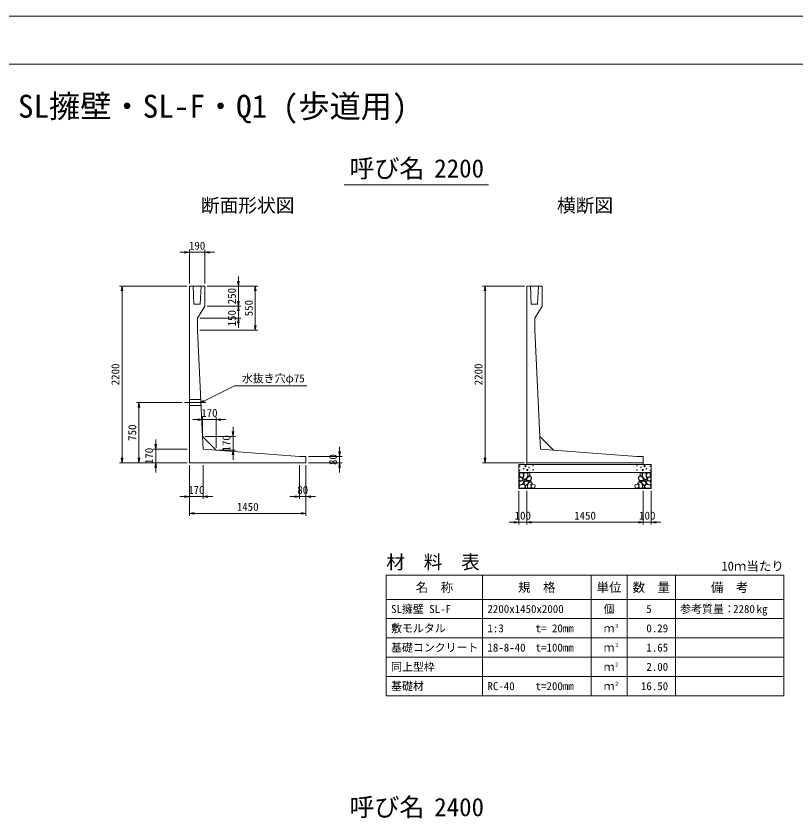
# Model space of a CAD drawing. Units: millimetres at full size, sheet at 1:40. Extents: x 0 to 25230, y 0 to 19861.
# Drawn here: x 10166 to 19876, y 7803 to 17820 of the extents above; entities that cross this region are included whole.
import ezdxf
from ezdxf.enums import TextEntityAlignment as Align

# ---------------------------------------------------------------- set-up
doc = ezdxf.new("R2010")
doc.units = ezdxf.units.MM
doc.header["$LTSCALE"] = 40
doc.linetypes.add('CHAIN', pattern=[18.5, 12, -1.5, 3.5, -1.5])
doc.linetypes.add('DASHED_SPACED', pattern=[12, 6, -6])
for name, color, linetype, lineweight in [('D-BMK', 2, 'CHAIN', 13), ('D-DCR-HCHn', 4, 'Continuous', 9), ('D-MTR-FRAM', 7, 'Continuous', 13), ('D-MTR-LINE', 7, 'Continuous', 13), ('D-STR-DIM', 7, 'Continuous', 13), ('D-STR-STRn', 1, 'Continuous', 13), ('D-STR-TXT', 7, 'Continuous', 13), ('D-TTL', 2, 'Continuous', 13), ('D-TTL-TXT', 7, 'Continuous', 13)]:
    doc.layers.add(name, color=color, linetype=linetype, lineweight=lineweight)
doc.layers.add('D-MTR', color=7, linetype='Continuous')
doc.layers.add('D-MTR-TXT', color=7, linetype='Continuous')
doc.styles.add('ＭＳ ゴシック', font='')
doc.styles.get('ＭＳ ゴシック').set_extended_font_data('MS Gothic')

# ---------------------------------------------------------------- blocks, each defined once
blk = doc.blocks.new('open_arrow')
at = {"color": 0, "linetype": 'Continuous', "lineweight": -2}
blk.add_lwpolyline([(7.5, 1.25), (0, 0), (7.5, -1.25)], dxfattribs=at)

msp = doc.modelspace()

# ---------------------------------------------------------------- linework, layer by layer
at = {"layer": 'D-BMK'}
msp.add_line((12527.57, 13010), (12265, 13010), dxfattribs=at)
at = {"layer": 'D-DCR-HCHn'}
for points in [[(16476.2, 12131.59), (16455.4, 12136.22), (16436.9, 12126.97), (16434.59, 12106.17), (16439.21, 12089.99), (16462.33, 12083.05), (16478.51, 12083.05), (16485.44, 12094.61), (16485.44, 12120.04)], [(16494.69, 12133.91), (16487.76, 12113.1), (16490.07, 12089.99), (16473.89, 12064.56), (16494.69, 12053), (16517.8, 12064.56), (16531.67, 12083.05), (16536.3, 12113.1), (16531.67, 12129.28), (16517.8, 12136.22)], [(16538.61, 12129.28), (16538.61, 12101.55), (16550.16, 12094.61), (16561.72, 12101.55), (16564.03, 12117.73), (16561.72, 12131.59), (16545.54, 12136.22)], [(17961.39, 12129.28), (17961.39, 12101.55), (17949.84, 12094.61), (17938.28, 12101.55), (17935.97, 12117.73), (17938.28, 12131.59), (17954.46, 12136.22)], [(18005.31, 12133.91), (18012.24, 12113.1), (18009.93, 12089.99), (18026.11, 12064.56), (18005.31, 12053), (17982.2, 12064.56), (17968.33, 12083.05), (17963.7, 12113.1), (17968.33, 12129.28), (17982.2, 12136.22)], [(18023.8, 12131.59), (18044.6, 12136.22), (18063.1, 12126.97), (18065.41, 12106.17), (18060.79, 12089.99), (18037.67, 12083.05), (18021.49, 12083.05), (18014.56, 12094.61), (18014.56, 12120.04)], [(16432.28, 12073.81), (16425.35, 12053), (16434.59, 12039.14), (16457.71, 12036.82), (16473.49, 12043.6), (16466.95, 12059.94), (16471.58, 12069.18), (16462.33, 12078.43), (16448.46, 12083.05)], [(16476.16, 11997.01), (16493.28, 12022.69), (16491.14, 12029.11), (16467.59, 12035.53), (16446.19, 12033.39), (16431.21, 12020.55), (16429.07, 12005.57), (16431.21, 11990.59), (16448.33, 11986.31)], [(16499.31, 12053), (16487.76, 12043.76), (16492.38, 12036.82), (16508.56, 12036.82), (16515.49, 12039.14), (16520.12, 12048.38), (16513.18, 12055.32)], [(16536.08, 11997.01), (16546.78, 12022.69), (16538.22, 12033.39), (16512.54, 12033.39), (16501.84, 12029.11), (16491.14, 12014.13), (16491.14, 12001.29), (16501.84, 11984.17), (16514.68, 11982.03)], [(16533.98, 12078.43), (16522.43, 12050.69), (16531.67, 12039.14), (16559.41, 12039.14), (16570.97, 12043.76), (16582.53, 12059.94), (16582.53, 12073.81), (16570.97, 12092.3), (16557.1, 12094.61)], [(16568.19, 12020.55), (16578.89, 12029.11), (16574.61, 12035.53), (16559.62, 12035.53), (16553.2, 12033.39), (16548.92, 12024.83), (16555.34, 12018.41)], [(17966.02, 12078.43), (17977.57, 12050.69), (17968.33, 12039.14), (17940.59, 12039.14), (17929.03, 12043.76), (17917.47, 12059.94), (17917.47, 12073.81), (17929.03, 12092.3), (17942.9, 12094.61)], [(17931.81, 12020.55), (17921.11, 12029.11), (17925.39, 12035.53), (17940.38, 12035.53), (17946.8, 12033.39), (17951.08, 12024.83), (17944.66, 12018.41)], [(17963.92, 11997.01), (17953.22, 12022.69), (17961.78, 12033.39), (17987.46, 12033.39), (17998.16, 12029.11), (18008.86, 12014.13), (18008.86, 12001.29), (17998.16, 11984.17), (17985.32, 11982.03)], [(18000.69, 12053), (18012.24, 12043.76), (18007.62, 12036.82), (17991.44, 12036.82), (17984.51, 12039.14), (17979.88, 12048.38), (17986.82, 12055.32)], [(18023.84, 11997.01), (18006.72, 12022.69), (18008.86, 12029.11), (18032.41, 12035.53), (18053.81, 12033.39), (18068.79, 12020.55), (18070.93, 12005.57), (18068.79, 11990.59), (18051.67, 11986.31)], [(18067.72, 12073.81), (18074.65, 12053), (18065.41, 12039.14), (18042.29, 12036.82), (18026.51, 12043.6), (18033.05, 12059.94), (18028.42, 12069.18), (18037.67, 12078.43), (18051.54, 12083.05)], [(16484.72, 11943.5), (16499.7, 11949.92), (16503.98, 11971.33), (16495.42, 11986.31), (16480.44, 11990.59), (16461.17, 11988.45), (16439.77, 11979.89), (16429.07, 11967.05), (16429.07, 11952.06), (16435.49, 11943.5), (16461.17, 11945.64)], [(16531.8, 11949.92), (16531.8, 11975.61), (16521.1, 11982.03), (16510.4, 11975.61), (16508.26, 11960.62), (16510.4, 11947.78), (16525.38, 11943.5)], [(16572.47, 11945.64), (16578.89, 11964.91), (16576.75, 11986.31), (16591.73, 12009.85), (16572.47, 12020.55), (16551.06, 12009.85), (16538.22, 11992.73), (16533.94, 11964.91), (16538.22, 11949.92), (16551.06, 11943.5)], [(16589.59, 11947.78), (16608.85, 11943.5), (16625.97, 11952.06), (16628.11, 11971.33), (16623.83, 11986.31), (16602.43, 11992.73), (16587.45, 11992.73), (16581.03, 11982.03), (16581.03, 11958.48)], [(17910.41, 11947.78), (17891.15, 11943.5), (17874.03, 11952.06), (17871.89, 11971.33), (17876.17, 11986.31), (17897.57, 11992.73), (17912.55, 11992.73), (17918.97, 11982.03), (17918.97, 11958.48)], [(17927.53, 11945.64), (17921.11, 11964.91), (17923.25, 11986.31), (17908.27, 12009.85), (17927.53, 12020.55), (17948.94, 12009.85), (17961.78, 11992.73), (17966.06, 11964.91), (17961.78, 11949.92), (17948.94, 11943.5)], [(17968.2, 11949.92), (17968.2, 11975.61), (17978.9, 11982.03), (17989.6, 11975.61), (17991.74, 11960.62), (17989.6, 11947.78), (17974.62, 11943.5)], [(18015.28, 11943.5), (18000.3, 11949.92), (17996.02, 11971.33), (18004.58, 11986.31), (18019.56, 11990.59), (18038.83, 11988.45), (18060.23, 11979.89), (18070.93, 11967.05), (18070.93, 11952.06), (18064.51, 11943.5), (18038.83, 11945.64)]]:
    msp.add_lwpolyline(points, close=True, dxfattribs=at)
for centre, radius in [((16508.34, 12217.43), 7.5), ((16603.13, 12223.48), 3), ((17896.87, 12223.48), 3), ((17991.66, 12217.43), 7.5), ((16435.73, 12217.43), 3), ((16436.87, 12163.92), 3), ((16487.29, 12185.76), 3), ((16531.66, 12169.97), 7.5), ((16552.71, 12201.64), 3), ((16604.27, 12169.97), 3), ((17895.73, 12169.97), 3), ((17947.29, 12201.64), 3), ((17968.34, 12169.97), 7.5), ((18012.71, 12185.76), 3), ((18063.13, 12163.92), 3), ((18064.27, 12217.43), 3)]:
    msp.add_circle(centre, radius, dxfattribs=at)
at = {"layer": 'D-MTR-FRAM'}
for p, q in [((14775, 10860), (19725, 10860)), ((14775, 10860), (14775, 9360)), ((19725, 10860), (19725, 9360)), ((14775, 9360), (19725, 9360))]:
    msp.add_line(p, q, dxfattribs=at)
at = {"layer": 'D-MTR-LINE'}
for p, q in [((15975, 10860), (15975, 9360)), ((17325, 10860), (17325, 9360)), ((17775, 10860), (17775, 9360)), ((18375, 10860), (18375, 9360)), ((14775, 10560), (19725, 10560)), ((14775, 10320), (19725, 10320)), ((14775, 10080), (19725, 10080)), ((14775, 9840), (19725, 9840)), ((14775, 9600), (19725, 9600))]:
    msp.add_line(p, q, dxfattribs=at)
at = {"layer": 'D-STR-DIM'}
for p, q in [((12205, 14880), (12635, 14880)), ((12325, 14490), (12325, 14910)), ((12515, 14490), (12515, 14910)), ((12935, 14580), (12935, 14090)), ((12295, 14460), (11455, 14460)), ((11485, 12260), (11485, 14460)), ((12545, 14460), (12965, 14460)), ((12545, 14460), (13175, 14460)), ((13145, 14460), (13145, 13910)), ((16495, 14460), (15975, 14460)), ((16005, 12260), (16005, 14460)), ((12935, 14330), (12935, 13940)), ((12545, 14210), (12965, 14210)), ((12545, 14210), (12965, 14210)), ((12455, 14060), (12965, 14060)), ((12455, 13910), (13175, 13910)), ((12235, 13010), (11665, 13010)), ((11695, 12260), (11695, 13010)), ((12487.54, 12617.81), (12487.54, 12827.81)), ((12657.54, 12447.81), (12657.54, 12827.81)), ((12777.54, 12797.81), (12367.54, 12797.81)), ((12867.54, 12707.81), (12867.54, 12297.81)), ((11905, 12140), (11905, 12550)), ((12517.54, 12587.81), (12897.54, 12587.81)), ((12295, 12430), (11875, 12430)), ((14195, 12140), (14195, 12460)), ((12687.54, 12417.81), (12897.54, 12417.81)), ((13805, 12340), (14225, 12340)), ((12295, 12260), (11455, 12260)), ((12295, 12260), (11665, 12260)), ((12295, 12260), (11875, 12260)), ((12325, 12230), (12325, 11810)), ((12325, 12230), (12325, 11600)), ((12495, 12230), (12495, 11810)), ((13695, 12230), (13695, 11810)), ((13775, 12230), (13775, 11600)), ((13775, 12230), (13775, 11810)), ((13805, 12260), (14225, 12260)), ((16495, 12260), (15975, 12260)), ((12205, 11840), (12615, 11840)), ((13895, 11840), (13575, 11840)), ((16425, 11910), (16425, 11490)), ((16525, 11910), (16525, 11490)), ((16525, 11910), (16525, 11490)), ((17975, 11910), (17975, 11490)), ((17975, 11910), (17975, 11490)), ((18075, 11910), (18075, 11490)), ((12325, 11630), (13775, 11630)), ((16645, 11520), (16305, 11520)), ((16525, 11520), (17975, 11520)), ((17855, 11520), (18195, 11520))]:
    msp.add_line(p, q, dxfattribs=at)
at = {"layer": 'D-STR-STRn'}
for p, q in [((12325, 12260), (12325, 14460)), ((12325, 14460), (12515, 14460)), ((12515, 14460), (12515, 14210)), ((16525, 12260), (16525, 14460)), ((16525, 14460), (16715, 14460)), ((16715, 14460), (16715, 14210)), ((12515, 14210), (12425, 14060)), ((16715, 14210), (16625, 14060)), ((12425, 14060), (12425, 13910)), ((16625, 14060), (16625, 13910)), ((12425, 13910), (12487.54, 12587.81)), ((16625, 13910), (16687.54, 12587.81)), ((12487.54, 12587.81), (12657.54, 12417.81)), ((16687.54, 12587.81), (16857.54, 12417.81)), ((12657.54, 12417.81), (13695, 12340)), ((13695, 12340), (13775, 12340)), ((13775, 12340), (13775, 12260)), ((16857.54, 12417.81), (17895, 12340)), ((17895, 12340), (17975, 12340)), ((17975, 12340), (17975, 12260)), ((13775, 12260), (12325, 12260)), ((16425, 11940), (16425, 12240)), ((16425, 12240), (18075, 12240)), ((16525, 12260), (16525, 12240)), ((17975, 12260), (16525, 12260)), ((17975, 12260), (17975, 12240)), ((18075, 12240), (18075, 11940)), ((16425, 12140), (18075, 12140)), ((16425, 11940), (18075, 11940))]:
    msp.add_line(p, q, dxfattribs=at)
at = {"layer": 'D-STR-STRn', "linetype": 'DASHED_SPACED'}
for p, q in [((12370, 14460), (12380, 14235)), ((12470, 14460), (12460, 14235)), ((16570, 14460), (16580, 14235)), ((16670, 14460), (16660, 14235)), ((12380, 14235), (12460, 14235)), ((16580, 14235), (16660, 14235)), ((12465.79, 13047.5), (12325, 13047.5)), ((12469.34, 12972.5), (12325, 12972.5))]:
    msp.add_line(p, q, dxfattribs=at)
at = {"layer": 'D-STR-STRn', "color": 2, "linetype": 'DASHED_SPACED'}
for p, q in [((12487.54, 12587.81), (12495, 12430)), ((16687.54, 12587.81), (16695, 12430)), ((12495, 12430), (12657.54, 12417.81)), ((16695, 12430), (16857.54, 12417.81))]:
    msp.add_line(p, q, dxfattribs=at)
at = {"layer": 'D-STR-TXT'}
msp.add_line((13787.57, 13220), (12887.57, 13220), dxfattribs=at)
msp.add_lwpolyline([(12467.57, 13010), (12503.34, 13027.89), (12887.57, 13220)], dxfattribs=at)
at = {"layer": 'D-TTL'}
for points in [[(0, 0), (25230, 0), (25230, 17820), (0, 17820)], [(600, 600), (24630, 600), (24630, 17220), (600, 17220)]]:
    msp.add_lwpolyline(points, close=True, dxfattribs=at)
at = {"layer": 'D-TTL-TXT'}
msp.add_line((14250, 15720), (16050, 15720), dxfattribs=at)

# ---------------------------------------------------------------- block references
at = {"layer": 'D-STR-DIM', "xscale": 8, "yscale": 8}
for p, rotation in [((12325, 14880), 180), ((11485, 14460), 270), ((12935, 14460), 90), ((13145, 14460), 270), ((16005, 14460), 270), ((12935, 14210), 90), ((12935, 14210), 270), ((12935, 14060), 270), ((13145, 13910), 90), ((11695, 13010), 270), ((12487.54, 12797.81), 180), ((12867.54, 12587.81), 90), ((11905, 12430), 90), ((12867.54, 12417.81), 270), ((14195, 12340), 90), ((11485, 12260), 90), ((11695, 12260), 90), ((11905, 12260), 270), ((14195, 12260), 270), ((16005, 12260), 90), ((12325, 11840), 180), ((13695, 11840), 180), ((13775, 11630), 180), ((16425, 11520), 180), ((17975, 11520), 180), ((17975, 11520), 180)]:
    msp.add_blockref('open_arrow', p, dxfattribs=dict(at, rotation=rotation))
for p in [(12515, 14880), (12657.54, 12797.81), (12495, 11840), (13775, 11840), (12325, 11630), (16525, 11520), (16525, 11520), (18075, 11520)]:
    msp.add_blockref('open_arrow', p, dxfattribs=at)
at = {"layer": 'D-STR-TXT', "xscale": 5.33, "yscale": 5.33, "rotation": 26.6}
msp.add_blockref('open_arrow', (12467.57, 13010), dxfattribs=at)

# ---------------------------------------------------------------- texts
at = {"layer": 'D-MTR', "style": 'ＭＳ ゴシック'}
msp.add_text('材\u3000料\u3000表', height=170.9, dxfattribs=at).set_placement((14775, 10887.23), align=Align.BOTTOM_LEFT)
msp.add_text('10ｍ当たり', height=113.9, dxfattribs=at).set_placement((19725, 10883.15), align=Align.BOTTOM_RIGHT)
at = {"layer": 'D-MTR-TXT', "style": 'ＭＳ ゴシック'}
for s, height, p in [('名\u3000称', 113.9, (15375, 10710)), ('規\u3000格', 113.9, (16650, 10710)), ('単位', 113.9, (17550, 10710)), ('数\u3000量', 113.9, (18075, 10710)), ('備\u3000考', 113.9, (19050, 10710)), ('個', 99.69, (17550, 10440)), ('ｍ', 99.69, (17550, 10200)), ('ｍ', 99.69, (17550, 9960)), ('ｍ', 99.69, (17550, 9720)), ('ｍ', 99.69, (17550, 9480))]:
    msp.add_text(s, height=height, dxfattribs=at).set_placement(p, align=Align.MIDDLE_CENTER)
for s, p in [('SL擁壁 SL-F', (14835, 10440)), ('2200x1450x2000', (16035, 10440)), ('参考質量：    kg', (18435, 10440)), ('敷モルタル', (14835, 10200)), ('1:3', (16035, 10200)), ('t= 20mm', (16635, 10200)), ('基礎コンクリート', (14835, 9960)), ('18-8-40', (16035, 9960)), ('t=100mm', (16635, 9960)), ('同上型枠', (14835, 9720)), ('基礎材', (14835, 9480)), ('RC-40', (16035, 9480)), ('t=200mm', (16635, 9480))]:
    msp.add_text(s, height=99.69, dxfattribs=at).set_placement(p, align=Align.MIDDLE_LEFT)
for s, p in [('5', (18080.33, 10440)), ('2280', (19365, 10440)), ('0.29', (18285, 10200)), ('1.65', (18285, 9960)), ('2.00', (18285, 9720)), ('16.50', (18285, 9480))]:
    msp.add_text(s, height=99.69, dxfattribs=at).set_placement(p, align=Align.MIDDLE_RIGHT)
for s, p in [('3', (17625, 10190.44)), ('3', (17625, 9950.44)), ('2', (17625, 9710.44)), ('2', (17625, 9470.44))]:
    msp.add_text(s, height=49.84, dxfattribs=at).set_placement(p, align=Align.BOTTOM_LEFT)
at = {"layer": 'D-STR-DIM', "style": 'ＭＳ ゴシック'}
for s, p in [('190', (12420, 14962.5)), ('170', (12572.54, 12880.31)), ('170', (12410, 11922.5)), ('80', (13735, 11922.5)), ('1450', (13050, 11712.5)), ('100', (16475, 11602.5)), ('1450', (17250, 11602.5)), ('100', (18025, 11602.5))]:
    msp.add_text(s, height=99.69, dxfattribs=at).set_placement(p, align=Align.MIDDLE_CENTER)
for s, p in [('250', (12852.5, 14335)), ('550', (13062.5, 14185)), ('150', (12852.5, 14060)), ('2200', (11402.5, 13360)), ('2200', (15922.5, 13360)), ('750', (11612.5, 12635)), ('170', (12785.04, 12502.81)), ('170', (11822.5, 12345)), ('80', (14112.5, 12300))]:
    msp.add_text(s, height=99.69, rotation=90, dxfattribs=at).set_placement(p, align=Align.MIDDLE_CENTER)
at = {"layer": 'D-STR-TXT', "style": 'ＭＳ ゴシック'}
msp.add_text('水抜き穴φ75', height=99.69, dxfattribs=at).set_placement((12977.57, 13230.88), align=Align.BOTTOM_LEFT)
at = {"layer": 'D-TTL-TXT', "style": 'ＭＳ ゴシック'}
for s, height, p in [('SL擁壁・SL-F・Q1 (歩道用)', 284.8, (12615, 16470)), ('呼び名', 227.9, (14782.5, 15742.5)), ('2200', 227.9, (15682.5, 15742.5)), ('断面形状図', 170.9, (13050, 15327.23)), ('横断図', 170.9, (17250, 15327.23)), ('呼び名', 227.9, (14782.5, 7792.5)), ('2400', 227.9, (15682.5, 7792.5))]:
    msp.add_text(s, height=height, dxfattribs=at).set_placement(p, align=Align.BOTTOM_CENTER)

doc.saveas('drawing.dxf')
